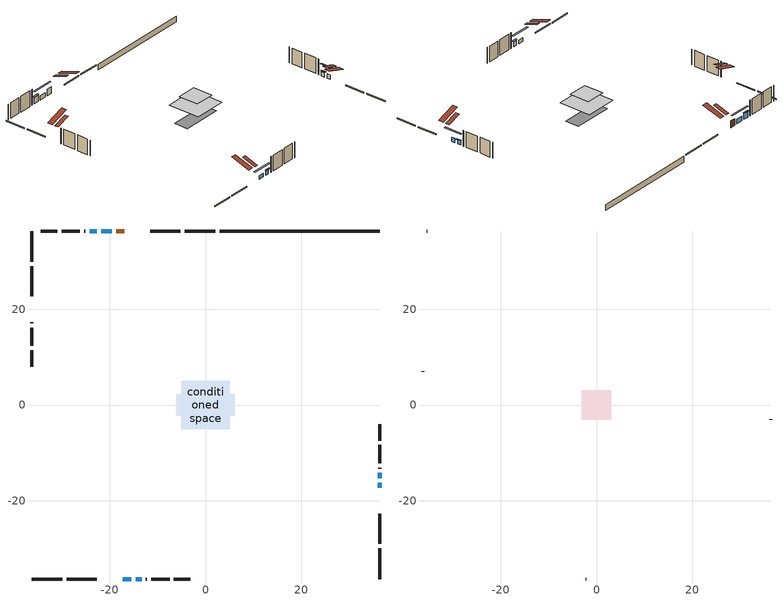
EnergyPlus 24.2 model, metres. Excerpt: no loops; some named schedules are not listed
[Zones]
conditioned space
 floor adiabatic (AdiabaticFloorConstruction): -5.06,-5.06 -5.06,5.06 5.06,5.06 5.06,-5.06 z3.2
 floor foundation (Slab1 construction): -6.13,-2.2 -6.13,2.2 6.13,2.2 6.13,-2.2 z-0.99
 wall outside (RimJoist1 construction): 2.08,36.34 -4.36,36.34 / -36.34,-36.34 -29.9,-36.34 / -36.34,36.34 -36.34,29.9 / 36.34,-36.34 36.34,-29.9 z0.76:1.06
 wall outside (RimJoist2 construction): -5.29,36.34 -11.53,36.34 / -28.97,-36.34 -22.72,-36.34 / -36.34,28.97 -36.34,22.72 / 36.34,-28.97 36.34,-22.72 z0.76:1.06
 wall outside (AdiabaticWallConstruction 1): -17.01,36.34 -18.67,36.34 z0.76:2.79
 wall outside (AdiabaticWallConstruction): 36.34,-17.25 36.34,-16.19 / 36.34,-15.26 36.34,-14.2 z0.76:2.08; -19.6,36.34 -21.74,36.34 z0.76:2.09; -17.25,-36.34 -15.52,-36.34 z0.76:1.84; -22.67,36.34 -24.18,36.34 z0.76:2.64; -14.59,-36.34 -13.36,-36.34 z0.76:2.28
 wall outside (Wall1 construction): -25.11,36.34 -25.3,36.34 / -12.43,-36.34 -12.25,-36.34 / -36.34,17.25 -36.34,17.06 / 36.34,-13.27 36.34,-13.08 z0.76:5.64
 wall outside (Wall2 construction): -26.22,36.34 -30.04,36.34 / -11.32,-36.34 -7.51,-36.34 / -36.34,16.14 -36.34,12.32 / 36.34,-12.16 36.34,-8.34 z0.76:5.64
 wall outside (Wall3 construction): -30.96,36.34 -34.4,36.34 / -6.58,-36.34 -3.14,-36.34 / -36.34,11.4 -36.34,7.96 / 36.34,-7.42 36.34,-3.98 z0.76:5.64
 wall foundation (FoundationWall1 construction): 36.34,36.34 3.01,36.34 z-0.99:0.76
 window (WindowConstruction): 36.34,-17.25 36.34,-16.19 z0.76:2.08
 window (WindowConstruction 1): -19.6,36.34 -21.74,36.34 z0.76:2.09
 window (WindowConstruction 2): -17.25,-36.34 -15.52,-36.34 z0.76:1.84
 window (WindowConstruction 3): 36.34,-15.26 36.34,-14.2 z0.76:2.08
 window (WindowConstruction 4): -22.67,36.34 -24.18,36.34 z0.76:2.64
 window (WindowConstruction 5): -14.59,-36.34 -13.36,-36.34 z0.76:2.28
 door (Door): -17.01,36.34 -18.67,36.34 z0.76:2.79
 ceiling adiabatic (AdiabaticFloorConstruction): 5.06,-5.06 5.06,5.06 -5.06,5.06 -5.06,-5.06 z3.2
 roof outside (Roof2 construction): -16.08,36.34,5.64 -16.08,32.13,7.04 -14.97,32.13,7.04 -14.97,36.34,5.64; -18.18,-36.34,5.64 -18.18,-32.13,7.04 -19.29,-32.13,7.04 -19.29,-36.34,5.64; -36.34,18.18,5.64 -32.13,18.18,7.04 -32.13,19.29,7.04 -36.34,19.29,5.64; 36.34,-18.18,5.64 32.13,-18.18,7.04 32.13,-19.29,7.04 36.34,-19.29,5.64
attic - vented
 floor to conditioned space (Floor1 construction Reversed): -3.07,-3.07 -3.07,3.07 3.07,3.07 3.07,-3.07 z5.64
 wall outside (Wall4 construction): -35.33,36.34 -35.41,36.34 / -2.21,-36.34 -2.14,-36.34 / -36.34,7.03 -36.34,6.95 / 36.34,-3.05 36.34,-2.97 z0.76:5.64
 roof outside (Roof1 construction): -14.04,36.34,5.64 -14.04,30.35,7.63 -12.46,30.35,7.63 -12.46,36.34,5.64; -20.22,-36.34,5.64 -20.22,-30.35,7.63 -21.79,-30.35,7.63 -21.79,-36.34,5.64; -36.34,20.22,5.64 -30.35,20.22,7.63 -30.35,21.79,7.63 -36.34,21.79,5.64; 36.34,-20.22,5.64 30.35,-20.22,7.63 30.35,-21.79,7.63 36.34,-21.79,5.64
shading: 36.34,-13.86 36.34,-19.58 36.75,-19.58 36.75,-13.86 z4.41; -24.07,36.34 -17.27,36.34 -17.27,36.75 -24.07,36.75 z4.42; -13.19,-36.34 -19.58,-36.34 -19.58,-36.75 -13.19,-36.75 z4.16; 36.34,-14 36.34,-15.46 36.75,-15.46 36.75,-14 z2.28; -24.38,36.34 -22.47,36.34 -22.47,36.75 -24.38,36.75 z2.84; -13.16,-36.34 -14.79,-36.34 -14.79,-36.75 -13.16,-36.75 z2.49
[Building]
Building 1: Terrain=Suburbs
[Site:Location]
Winnipeg Intl AP_MB: Latitude {deg}=49.91; Longitude {deg}=-97.24; Time Zone {hr}=-6; Elevation {m}=239; Keep Site Location Information=Yes
[Site:GroundTemperature:Shallow]
-2.46526, -5.11642, -5.32873, -4.07063, 0.979979, 6.00706, 10.3653, 13.1261, 13.3606, 11.1152, 6.8681, 1.99523
[Site:WaterMainsTemperature]
Calculation Method=Schedule; Temperature Schedule=mains temperature schedule
[Material] Roughness=Rough; Thermal Absorptance=0.9
Name | Thickness {m} | Conductivity {W/m-K} | Density {kg/m3} | Specific Heat {J/kg-K} | Solar Absorptance | Visible Absorptance
asphalt or fiberglass shingles | 0.00635 | 0.162714 | 1121.4 | 1465.45 | 0.84 | 0.84
ceiling stud and cavity | 0.1397 | 0.110961 | 65.682 | 1177.47 | 0.7 | 0.7
concrete 4.0 in. | 0.1016 | 1.803125 | 2242.8 | 837.4 | 0.7 | 0.7
concrete 8.0 in. | 0.2032 | 1.803125 | 2242.8 | 837.4 | 0.7 | 0.7
door material | 0.04445 | 0.053851 | 512.64 | 1214.23 | 0.7 | 0.7
exterior vertical ins | 0.0863295 | 0.029427 | 32.04 | 1214.23 | 0.7 | 0.7
floor covering | 0.0127 | 0.0433444 | 54.468 | 1339.84 | 0.6 | 0.6
floor rigid ins; wall rigid ins | 0.512978 | 0.029427 | 32.04 | 1214.23 | 0.7 | 0.7
floor stud and cavity | 0.1397 | 1.75129 | 37.0049 | 1207.88 | 0.7 | 0.7
furniture material conditioned space 1 | 0.1524 | 0.115458 | 640.8 | 1214.23 | 0.6 | 0.6
gypsum board | 0.0127 | 0.160291 | 801 | 837.4 | 0.6 | 0.6
gypsum board 1 | 0.0127 | 0.160291 | 801 | 837.4 | 0.7 | 0.7
osb sheathing 0.5 in. | 0.0127 | 0.115458 | 512.64 | 1214.23 | 0.7 | 0.7
osb sheathing 0.75 in. | 0.01905 | 0.115458 | 512.64 | 1214.23 | 0.7 | 0.7
osb sheathing 2.0 in. | 0.0508 | 0.115458 | 512.64 | 1214.23 | 0.7 | 0.7
rim joist rigid ins; roof rigid ins | 0.051816 | 0.029427 | 32.04 | 1214.23 | 0.7 | 0.7
rim joist stud and cavity | 0.0508 | 0.177588 | 50.32683 | 1063.81 | 0.6 | 0.6
rim joist stud and cavity 1 | 0.0508 | 0.0402607 | 125.044 | 1163.47 | 0.6 | 0.6
roof stud and cavity | 0.2032 | 0.17359 | 78.34581 | 1123.46 | 0.7 | 0.7
wall stud and cavity | 0.1397 | 0.129006 | 139.0536 | 1170.24 | 0.7 | 0.7
wall stud and cavity 1 | 0.1397 | 0.115992 | 139.0536 | 1170.24 | 0.7 | 0.7
wall stud and cavity 2 | 0.1397 | 0.116846 | 139.0536 | 1170.24 | 0.7 | 0.7
wall stud and cavity 3 | 0.0889 | 6.1454 | 50.32683 | 1063.81 | 0.6 | 0.6
wall stud and cavity 4 | 0.0889 | 0.380278 | 52.3479 | 1209.89 | 0.7 | 0.7
wall stud and cavity 5 | 0.0889 | 0.391764 | 83.0341 | 1211.67 | 0.7 | 0.7
wood siding | 0.0254 | 0.102417 | 544.68 | 1172.36 | 0.4 | 0.4
wood siding 1 | 0.00254 | 0.102417 | 544.68 | 1172.36 | 0.4 | 0.4
wood siding 2; wood siding 3; wood siding 4 | 0.0254 | 0.102417 | 544.68 | 1172.36 | 0.7 | 0.7
[WindowMaterial:SimpleGlazingSystem]
Name | U-Factor {W/m2-K} | Solar Heat Gain Coefficient
WindowMaterial | 3.30232 | 0.66
WindowMaterial 1 | 3.30119 | 0.66
WindowMaterial 2 | 3.304596 | 0.64
WindowMaterial 3 | 3.29721 | 0.69
WindowMaterial 4 | 3.30005 | 0.68
[Construction]
AdiabaticFloorConstruction: floor stud and cavity, floor rigid ins, osb sheathing 0.75 in., floor covering
AdiabaticWallConstruction: wood siding 3, wall rigid ins, wall stud and cavity 4, gypsum board
AdiabaticWallConstruction 1: wood siding 4, wall rigid ins, wall stud and cavity 4, gypsum board
Door: door material
Floor1 construction Reversed: gypsum board, ceiling stud and cavity
FoundationWall1 construction: concrete 8.0 in., gypsum board 1
furniture construction conditioned space 1: furniture material conditioned space 1
PartitionWallConstruction: gypsum board, wall stud and cavity 5, gypsum board
RimJoist1 construction: wood siding 2, rim joist stud and cavity
RimJoist2 construction: wood siding 2, rim joist rigid ins, osb sheathing 2.0 in., rim joist stud and cavity 1
Roof1 construction: asphalt or fiberglass shingles
Roof2 construction: asphalt or fiberglass shingles, roof rigid ins, osb sheathing 0.75 in., roof stud and cavity, gypsum board
Slab1 construction: concrete 4.0 in.
Wall1 construction: wood siding, osb sheathing 0.5 in., wall stud and cavity, gypsum board
Wall2 construction: wood siding, osb sheathing 0.5 in., wall stud and cavity 1, gypsum board
Wall3 construction: wood siding, osb sheathing 0.5 in., wall stud and cavity 2, gypsum board
Wall4 construction: wood siding 1, wall stud and cavity 3
WindowConstruction; WindowConstruction 3: WindowMaterial
WindowConstruction 1: WindowMaterial 1
WindowConstruction 2: WindowMaterial 2
WindowConstruction 4: WindowMaterial 3
WindowConstruction 5: WindowMaterial 4
[Zone] Multiplier=1; Part of Total Floor Area=Yes
Name | Volume {m3}
attic - vented | 12.2097
conditioned space | 390.8
[Space]
Name | Zone | Volume {m3}
attic - vented 1 | attic - vented | 12.2097
conditioned space 1 | conditioned space | 390.8
[ZoneInfiltration:EffectiveLeakageArea]
infil attic - vented 1: Zone or Space=attic - vented 1; Schedule=Always On Discrete; Effective Air Leakage Area {cm2}=1257.33; Stack Coefficient=0.000477783; Wind Coefficient=1.47685e-05
[ZoneMixing]
whole house fan mix: Zone or Space=attic - vented; Schedule=Always On Continuous; Design Flow Rate Calculation Method=Flow/Zone; Design Flow Rate {m3/s}=0; Source Zone or Space=conditioned space
[SurfaceProperty:ExposedFoundationPerimeter]
Slab1: Exposed Perimeter Calculation Method=TotalExposedPerimeter; Total Exposed Perimeter {m}=33.326
[InternalMass] Zone or ZoneList=conditioned space; Space or SpaceList=conditioned space 1
Name | Construction | Surface Area {m2}
furniture mass conditioned space 1 | furniture construction conditioned space 1 | 62.5398
partition wall mass | PartitionWallConstruction | 156.35
[Lights]
interior lighting: Zone or ZoneList or Space or SpaceList=conditioned space 1; Schedule=interior lighting schedule; Design Level Calculation Method=LightingLevel; Lighting Level {W}=343.2; Return Air Fraction=0; Fraction Radiant=0.6; Fraction Visible=0.2; Fraction Replaceable=1
[People]
occupants: Zone or ZoneList or Space or SpaceList=conditioned space 1; Number of People Schedule=occupants schedule; Number of People Calculation Method=People; Number of People=3; Fraction Radiant=0.314171; Sensible Heat Fraction=0.56303; Activity Level Schedule=occupants activity schedule; Carbon Dioxide Generation Rate {m3/s-W}=0; Enable ASHRAE 55 Comfort Warnings=No; Mean Radiant Temperature Calculation Type=EnclosureAveraged
[ElectricEquipment] Zone or ZoneList or Space or SpaceList=conditioned space 1; Design Level Calculation Method=EquipmentLevel
Name | Schedule | Design Level {W} | Fraction Latent | Fraction Radiant | Fraction Lost
clothes dryer | clothes dryer schedule | 140.772 | 0.015 | 0.081 | 0.85
clothes washer | clothes washer schedule | 32.1985 | 0.03 | 0.162 | 0.7
cooking range | cooking range schedule | 215.147 | 0.08 | 0.432 | 0.2
dishwasher | dishwasher schedule | 66.8632 | 0.3 | 0.18 | 0.4
fridge | fridge schedule | 72.9452 | 0 | 0.6 | 0
mech vent house fan | mech vent house fan schedule | 10 | 0 | 0 | 1
mech vent house fan cfis | mech vent house fan cfis schedule | 0 | 0 | 0 | 0
misc plug loads | misc plug loads schedule | 494.7 | 0.045 | 0.513 | 0.1
whole house fan | Always On Discrete | 0 | 0 | 0 | 1
[OtherEquipment] Zone or ZoneList or Space or SpaceList=conditioned space 1; Design Level Calculation Method=EquipmentLevel
Name | Fuel Type | Schedule | Design Level {W} | Fraction Latent | Fraction Radiant | Fraction Lost
clothes dryer 1 | Electricity | clothes dryer schedule | 0 | 0.015 | 0.081 | 0.85
cooking range 1 | Electricity | cooking range schedule | 0 | 0.08 | 0.432 | 0.2
general water use latent | None | general water use schedule | 62.594 | 1 | 0 | 0
general water use sensible | None | general water use schedule | -61.6891 | 0 | 0.6 | 0
mech vent house fan latent load | None | Always On Discrete | 0 | 1 | 0 | 0
mech vent house fan sensible load | None | Always On Discrete | 0 | 0 | 0 | 0
water heater energy adjustment1 | Electricity | Always On Discrete | 0.01 | 0 | 0 | 1
[ZoneInfiltration:DesignFlowRate] Zone or ZoneList or Space or SpaceList=conditioned space 1; Schedule=Always On Discrete; Design Flow Rate Calculation Method=Flow/Zone; Design Flow Rate {m3/s}=0
infil flow; natural vent flow; whole house fan flow
[AvailabilityManager:Scheduled]
central ac and furnace airloop Availability Manager: Schedule=Always On Discrete
[Foundation:Kiva]
Foundation Kiva 1: Initial Indoor Air Temperature {C}=21; Wall Height Above Grade {m}=0.760019; Wall Depth Below Slab {m}=0.2032; Custom Block Material Name 1=exterior vertical ins; Custom Block Depth 1 {m}=1.75001; Custom Block X Position 1 {m}=0.2159; Custom Block Z Position 1 {m}=0
[Foundation:Kiva:Settings]
Soil Conductivity {W/m-K}=0.849921; Soil Density {kg/m3}=1842.3; Soil Specific Heat {J/kg-K}=418.7; Ground Solar Absorptivity=0.9; Ground Thermal Absorptivity=0.9; Ground Surface Roughness {m}=0.03; Far-Field Width {m}=40; Deep-Ground Boundary Condition=ZeroFlux; Deep-Ground Depth {m}=40; Minimum Cell Dimension {m}=0.2; Maximum Cell Growth Coefficient=3; Simulation Timestep=Timestep
[Exterior:Lights]
exterior lighting: Schedule=exterior lighting schedule; Design Level {W}=75.6
[EnergyManagementSystem:GlobalVariable]
central_ac_and_furnace_airloop_Fan_RTF
infil_program_Qfan
infil_program_Qinf
natural_vent_program_Qnv
natural_vent_program_Qwhf
[EnergyManagementSystem:Sensor]
Name | Output:Variable or Output:Meter Index Key | Output:Variable or Output:Meter
airflow_gain | infil flow | Infiltration Sensible Heat Gain Energy
airflow_gain_1 | natural vent flow | Infiltration Sensible Heat Gain Energy
airflow_gain_2 | whole house fan flow | Infiltration Sensible Heat Gain Energy
airflow_loss | infil flow | Infiltration Sensible Heat Loss Energy
airflow_loss_1 | natural vent flow | Infiltration Sensible Heat Loss Energy
airflow_loss_2 | whole house fan flow | Infiltration Sensible Heat Loss Energy
clg_load_cond |  | Cooling:EnergyTransfer:Zone:CONDITIONED SPACE
clg_sp_s; clg_sp_s_1 | cooling setpoint | Schedule Value
clothes_dryer_exhaust_0_sch_s | clothes dryer exhaust 0 schedule | Schedule Value
cool_season | cooling season schedule | Schedule Value
htg_load_cond |  | Heating:EnergyTransfer:Zone:CONDITIONED SPACE
htg_sp_s; htg_sp_s_1 | heating setpoint | Schedule Value
ig_ee_conv | clothes dryer | Electric Equipment Convective Heating Energy
ig_ee_conv_2 | cooking range | Electric Equipment Convective Heating Energy
ig_ee_conv_4 | fridge | Electric Equipment Convective Heating Energy
ig_ee_conv_5 | misc plug loads | Electric Equipment Convective Heating Energy
ig_ee_conv_6 | whole house fan | Electric Equipment Convective Heating Energy
ig_ee_rad | clothes dryer | Electric Equipment Radiant Heating Energy
ig_ee_rad_2 | cooking range | Electric Equipment Radiant Heating Energy
ig_ee_rad_4 | fridge | Electric Equipment Radiant Heating Energy
ig_ee_rad_5 | misc plug loads | Electric Equipment Radiant Heating Energy
ig_ee_rad_6 | whole house fan | Electric Equipment Radiant Heating Energy
ig_lgt_conv | interior lighting | Lights Convective Heating Energy
ig_lgt_rad | interior lighting | Lights Radiant Heating Energy
ig_lgt_vis | interior lighting | Lights Visible Radiation Heating Energy
ig_oe_conv | clothes dryer 1 | Other Equipment Convective Heating Energy
ig_oe_conv_1 | cooking range 1 | Other Equipment Convective Heating Energy
ig_oe_conv_2 | general water use latent | Other Equipment Convective Heating Energy
ig_oe_conv_3 | general water use sensible | Other Equipment Convective Heating Energy
ig_oe_conv_4 | water heater energy adjustment1 | Other Equipment Convective Heating Energy
ig_oe_rad | clothes dryer 1 | Other Equipment Radiant Heating Energy
ig_oe_rad_1 | cooking range 1 | Other Equipment Radiant Heating Energy
ig_oe_rad_2 | general water use latent | Other Equipment Radiant Heating Energy
ig_oe_rad_3 | general water use sensible | Other Equipment Radiant Heating Energy
ig_oe_rad_4 | water heater energy adjustment1 | Other Equipment Radiant Heating Energy
ig_ppl_conv | occupants | People Convective Heating Energy
ig_ppl_rad | occupants | People Radiant Heating Energy
im_conv | furniture mass conditioned space 1 | Surface Inside Face Convection Heat Gain Energy
im_conv_1 | partition wall mass | Surface Inside Face Convection Heat Gain Energy
im_ig | furniture mass conditioned space 1 | Surface Inside Face Internal Gains Radiation Heat Gain Energy
im_ig_1 | partition wall mass | Surface Inside Face Internal Gains Radiation Heat Gain Energy
im_lgt | furniture mass conditioned space 1 | Surface Inside Face Lights Radiation Heat Gain Energy
im_lgt_1 | partition wall mass | Surface Inside Face Lights Radiation Heat Gain Energy
im_sol | furniture mass conditioned space 1 | Surface Inside Face Solar Radiation Heat Gain Energy
im_sol_1 | partition wall mass | Surface Inside Face Solar Radiation Heat Gain Energy
im_surf | furniture mass conditioned space 1 | Surface Inside Face Net Surface Thermal Radiation Heat Gain Energy
im_surf_1 | partition wall mass | Surface Inside Face Net Surface Thermal Radiation Heat Gain Energy
mv_conv | mech vent house fan | Electric Equipment Convective Heating Energy
mv_conv_1 | mech vent house fan cfis | Electric Equipment Convective Heating Energy
mv_conv_2 | mech vent house fan latent load | Other Equipment Convective Heating Energy
mv_conv_3 | mech vent house fan sensible load | Other Equipment Convective Heating Energy
mv_rad | mech vent house fan | Electric Equipment Radiant Heating Energy
mv_rad_1 | mech vent house fan cfis | Electric Equipment Radiant Heating Energy
mv_rad_2 | mech vent house fan latent load | Other Equipment Radiant Heating Energy
mv_rad_3 | mech vent house fan sensible load | Other Equipment Radiant Heating Energy
natural_vent_s | natural vent schedule | Schedule Value
out_pb_s |  | Site Outdoor Air Barometric Pressure
out_wt_s |  | Site Outdoor Air Humidity Ratio
site_vw_s |  | Site Wind Speed
ss_back_out | Window1 | Surface Window Shortwave from Zone Back Out Window Heat Transfer Rate
ss_back_out_1 | Window2 | Surface Window Shortwave from Zone Back Out Window Heat Transfer Rate
ss_back_out_2 | Window4 | Surface Window Shortwave from Zone Back Out Window Heat Transfer Rate
ss_back_out_3 | Window6 | Surface Window Shortwave from Zone Back Out Window Heat Transfer Rate
ss_back_out_4 | Window7 | Surface Window Shortwave from Zone Back Out Window Heat Transfer Rate
ss_back_out_5 | Window8 | Surface Window Shortwave from Zone Back Out Window Heat Transfer Rate
ss_conv | Door1 | Surface Inside Face Convection Heat Gain Energy
ss_conv_1 | Window1 | Surface Inside Face Convection Heat Gain Energy
ss_conv_2 | Window2 | Surface Inside Face Convection Heat Gain Energy
ss_conv_3 | Window4 | Surface Inside Face Convection Heat Gain Energy
ss_conv_4 | Window6 | Surface Inside Face Convection Heat Gain Energy
ss_conv_5 | Window7 | Surface Inside Face Convection Heat Gain Energy
ss_conv_6 | Window8 | Surface Inside Face Convection Heat Gain Energy
ss_ig | Door1 | Surface Inside Face Internal Gains Radiation Heat Gain Energy
ss_ig_1 | Window1 | Surface Inside Face Internal Gains Radiation Heat Gain Energy
ss_ig_2 | Window2 | Surface Inside Face Internal Gains Radiation Heat Gain Energy
ss_ig_3 | Window4 | Surface Inside Face Internal Gains Radiation Heat Gain Energy
ss_ig_4 | Window6 | Surface Inside Face Internal Gains Radiation Heat Gain Energy
ss_ig_5 | Window7 | Surface Inside Face Internal Gains Radiation Heat Gain Energy
ss_ig_6 | Window8 | Surface Inside Face Internal Gains Radiation Heat Gain Energy
ss_lgt | Door1 | Surface Inside Face Lights Radiation Heat Gain Energy
ss_sol | Door1 | Surface Inside Face Solar Radiation Heat Gain Energy
ss_surf | Door1 | Surface Inside Face Net Surface Thermal Radiation Heat Gain Energy
ss_surf_1 | Window1 | Surface Inside Face Net Surface Thermal Radiation Heat Gain Energy
ss_surf_2 | Window2 | Surface Inside Face Net Surface Thermal Radiation Heat Gain Energy
ss_surf_3 | Window4 | Surface Inside Face Net Surface Thermal Radiation Heat Gain Energy
ss_surf_4 | Window6 | Surface Inside Face Net Surface Thermal Radiation Heat Gain Energy
ss_surf_5 | Window7 | Surface Inside Face Net Surface Thermal Radiation Heat Gain Energy
ss_surf_6 | Window8 | Surface Inside Face Net Surface Thermal Radiation Heat Gain Energy
ss_trans_in | Window1 | Surface Window Transmitted Solar Radiation Rate
ss_trans_in_1 | Window2 | Surface Window Transmitted Solar Radiation Rate
ss_trans_in_2 | Window4 | Surface Window Transmitted Solar Radiation Rate
ss_trans_in_3 | Window6 | Surface Window Transmitted Solar Radiation Rate
ss_trans_in_4 | Window7 | Surface Window Transmitted Solar Radiation Rate
ss_trans_in_5 | Window8 | Surface Window Transmitted Solar Radiation Rate
ss_trans_out | Window1 | Surface Inside Face Initial Transmitted Diffuse Transmitted Out Window Solar Radiation Rate
ss_trans_out_1 | Window2 | Surface Inside Face Initial Transmitted Diffuse Transmitted Out Window Solar Radiation Rate
ss_trans_out_2 | Window4 | Surface Inside Face Initial Transmitted Diffuse Transmitted Out Window Solar Radiation Rate
ss_trans_out_3 | Window6 | Surface Inside Face Initial Transmitted Diffuse Transmitted Out Window Solar Radiation Rate
ss_trans_out_4 | Window7 | Surface Inside Face Initial Transmitted Diffuse Transmitted Out Window Solar Radiation Rate
ss_trans_out_5 | Window8 | Surface Inside Face Initial Transmitted Diffuse Transmitted Out Window Solar Radiation Rate
s_conv | Floor1 | Surface Inside Face Convection Heat Gain Energy
s_conv_1 | FoundationWall1 | Surface Inside Face Convection Heat Gain Energy
s_conv_10 | RimJoist2:270 | Surface Inside Face Convection Heat Gain Energy
s_conv_11 | RimJoist2:90 | Surface Inside Face Convection Heat Gain Energy
s_conv_12 | Roof2:0 | Surface Inside Face Convection Heat Gain Energy
s_conv_13 | Roof2:180 | Surface Inside Face Convection Heat Gain Energy
s_conv_14 | Roof2:270 | Surface Inside Face Convection Heat Gain Energy
s_conv_15 | Roof2:90 | Surface Inside Face Convection Heat Gain Energy
s_conv_16 | Slab1 | Surface Inside Face Convection Heat Gain Energy
s_conv_17 | Wall1:0 | Surface Inside Face Convection Heat Gain Energy
s_conv_18 | Wall1:180 | Surface Inside Face Convection Heat Gain Energy
s_conv_19 | Wall1:270 | Surface Inside Face Convection Heat Gain Energy
s_conv_2 | inferred conditioned ceiling | Surface Inside Face Convection Heat Gain Energy
s_conv_20 | Wall1:90 | Surface Inside Face Convection Heat Gain Energy
s_conv_21 | Wall2:0 | Surface Inside Face Convection Heat Gain Energy
s_conv_22 | Wall2:180 | Surface Inside Face Convection Heat Gain Energy
s_conv_23 | Wall2:270 | Surface Inside Face Convection Heat Gain Energy
s_conv_24 | Wall2:90 | Surface Inside Face Convection Heat Gain Energy
s_conv_25 | Wall3:0 | Surface Inside Face Convection Heat Gain Energy
s_conv_26 | Wall3:180 | Surface Inside Face Convection Heat Gain Energy
s_conv_27 | Wall3:270 | Surface Inside Face Convection Heat Gain Energy
s_conv_28 | Wall3:90 | Surface Inside Face Convection Heat Gain Energy
s_conv_3 | inferred conditioned floor | Surface Inside Face Convection Heat Gain Energy
s_conv_4 | RimJoist1:0 | Surface Inside Face Convection Heat Gain Energy
s_conv_5 | RimJoist1:180 | Surface Inside Face Convection Heat Gain Energy
s_conv_6 | RimJoist1:270 | Surface Inside Face Convection Heat Gain Energy
s_conv_7 | RimJoist1:90 | Surface Inside Face Convection Heat Gain Energy
s_conv_8 | RimJoist2:0 | Surface Inside Face Convection Heat Gain Energy
s_conv_9 | RimJoist2:180 | Surface Inside Face Convection Heat Gain Energy
s_ig | Floor1 | Surface Inside Face Internal Gains Radiation Heat Gain Energy
s_ig_1 | FoundationWall1 | Surface Inside Face Internal Gains Radiation Heat Gain Energy
s_ig_10 | RimJoist2:270 | Surface Inside Face Internal Gains Radiation Heat Gain Energy
s_ig_11 | RimJoist2:90 | Surface Inside Face Internal Gains Radiation Heat Gain Energy
s_ig_12 | Roof2:0 | Surface Inside Face Internal Gains Radiation Heat Gain Energy
s_ig_13 | Roof2:180 | Surface Inside Face Internal Gains Radiation Heat Gain Energy
s_ig_14 | Roof2:270 | Surface Inside Face Internal Gains Radiation Heat Gain Energy
s_ig_15 | Roof2:90 | Surface Inside Face Internal Gains Radiation Heat Gain Energy
s_ig_16 | Slab1 | Surface Inside Face Internal Gains Radiation Heat Gain Energy
s_ig_17 | Wall1:0 | Surface Inside Face Internal Gains Radiation Heat Gain Energy
s_ig_18 | Wall1:180 | Surface Inside Face Internal Gains Radiation Heat Gain Energy
s_ig_19 | Wall1:270 | Surface Inside Face Internal Gains Radiation Heat Gain Energy
s_ig_2 | inferred conditioned ceiling | Surface Inside Face Internal Gains Radiation Heat Gain Energy
s_ig_20 | Wall1:90 | Surface Inside Face Internal Gains Radiation Heat Gain Energy
s_ig_21 | Wall2:0 | Surface Inside Face Internal Gains Radiation Heat Gain Energy
s_ig_22 | Wall2:180 | Surface Inside Face Internal Gains Radiation Heat Gain Energy
s_ig_23 | Wall2:270 | Surface Inside Face Internal Gains Radiation Heat Gain Energy
s_ig_24 | Wall2:90 | Surface Inside Face Internal Gains Radiation Heat Gain Energy
s_ig_25 | Wall3:0 | Surface Inside Face Internal Gains Radiation Heat Gain Energy
s_ig_26 | Wall3:180 | Surface Inside Face Internal Gains Radiation Heat Gain Energy
s_ig_27 | Wall3:270 | Surface Inside Face Internal Gains Radiation Heat Gain Energy
s_ig_28 | Wall3:90 | Surface Inside Face Internal Gains Radiation Heat Gain Energy
s_ig_3 | inferred conditioned floor | Surface Inside Face Internal Gains Radiation Heat Gain Energy
s_ig_4 | RimJoist1:0 | Surface Inside Face Internal Gains Radiation Heat Gain Energy
s_ig_5 | RimJoist1:180 | Surface Inside Face Internal Gains Radiation Heat Gain Energy
s_ig_6 | RimJoist1:270 | Surface Inside Face Internal Gains Radiation Heat Gain Energy
s_ig_7 | RimJoist1:90 | Surface Inside Face Internal Gains Radiation Heat Gain Energy
s_ig_8 | RimJoist2:0 | Surface Inside Face Internal Gains Radiation Heat Gain Energy
s_ig_9 | RimJoist2:180 | Surface Inside Face Internal Gains Radiation Heat Gain Energy
